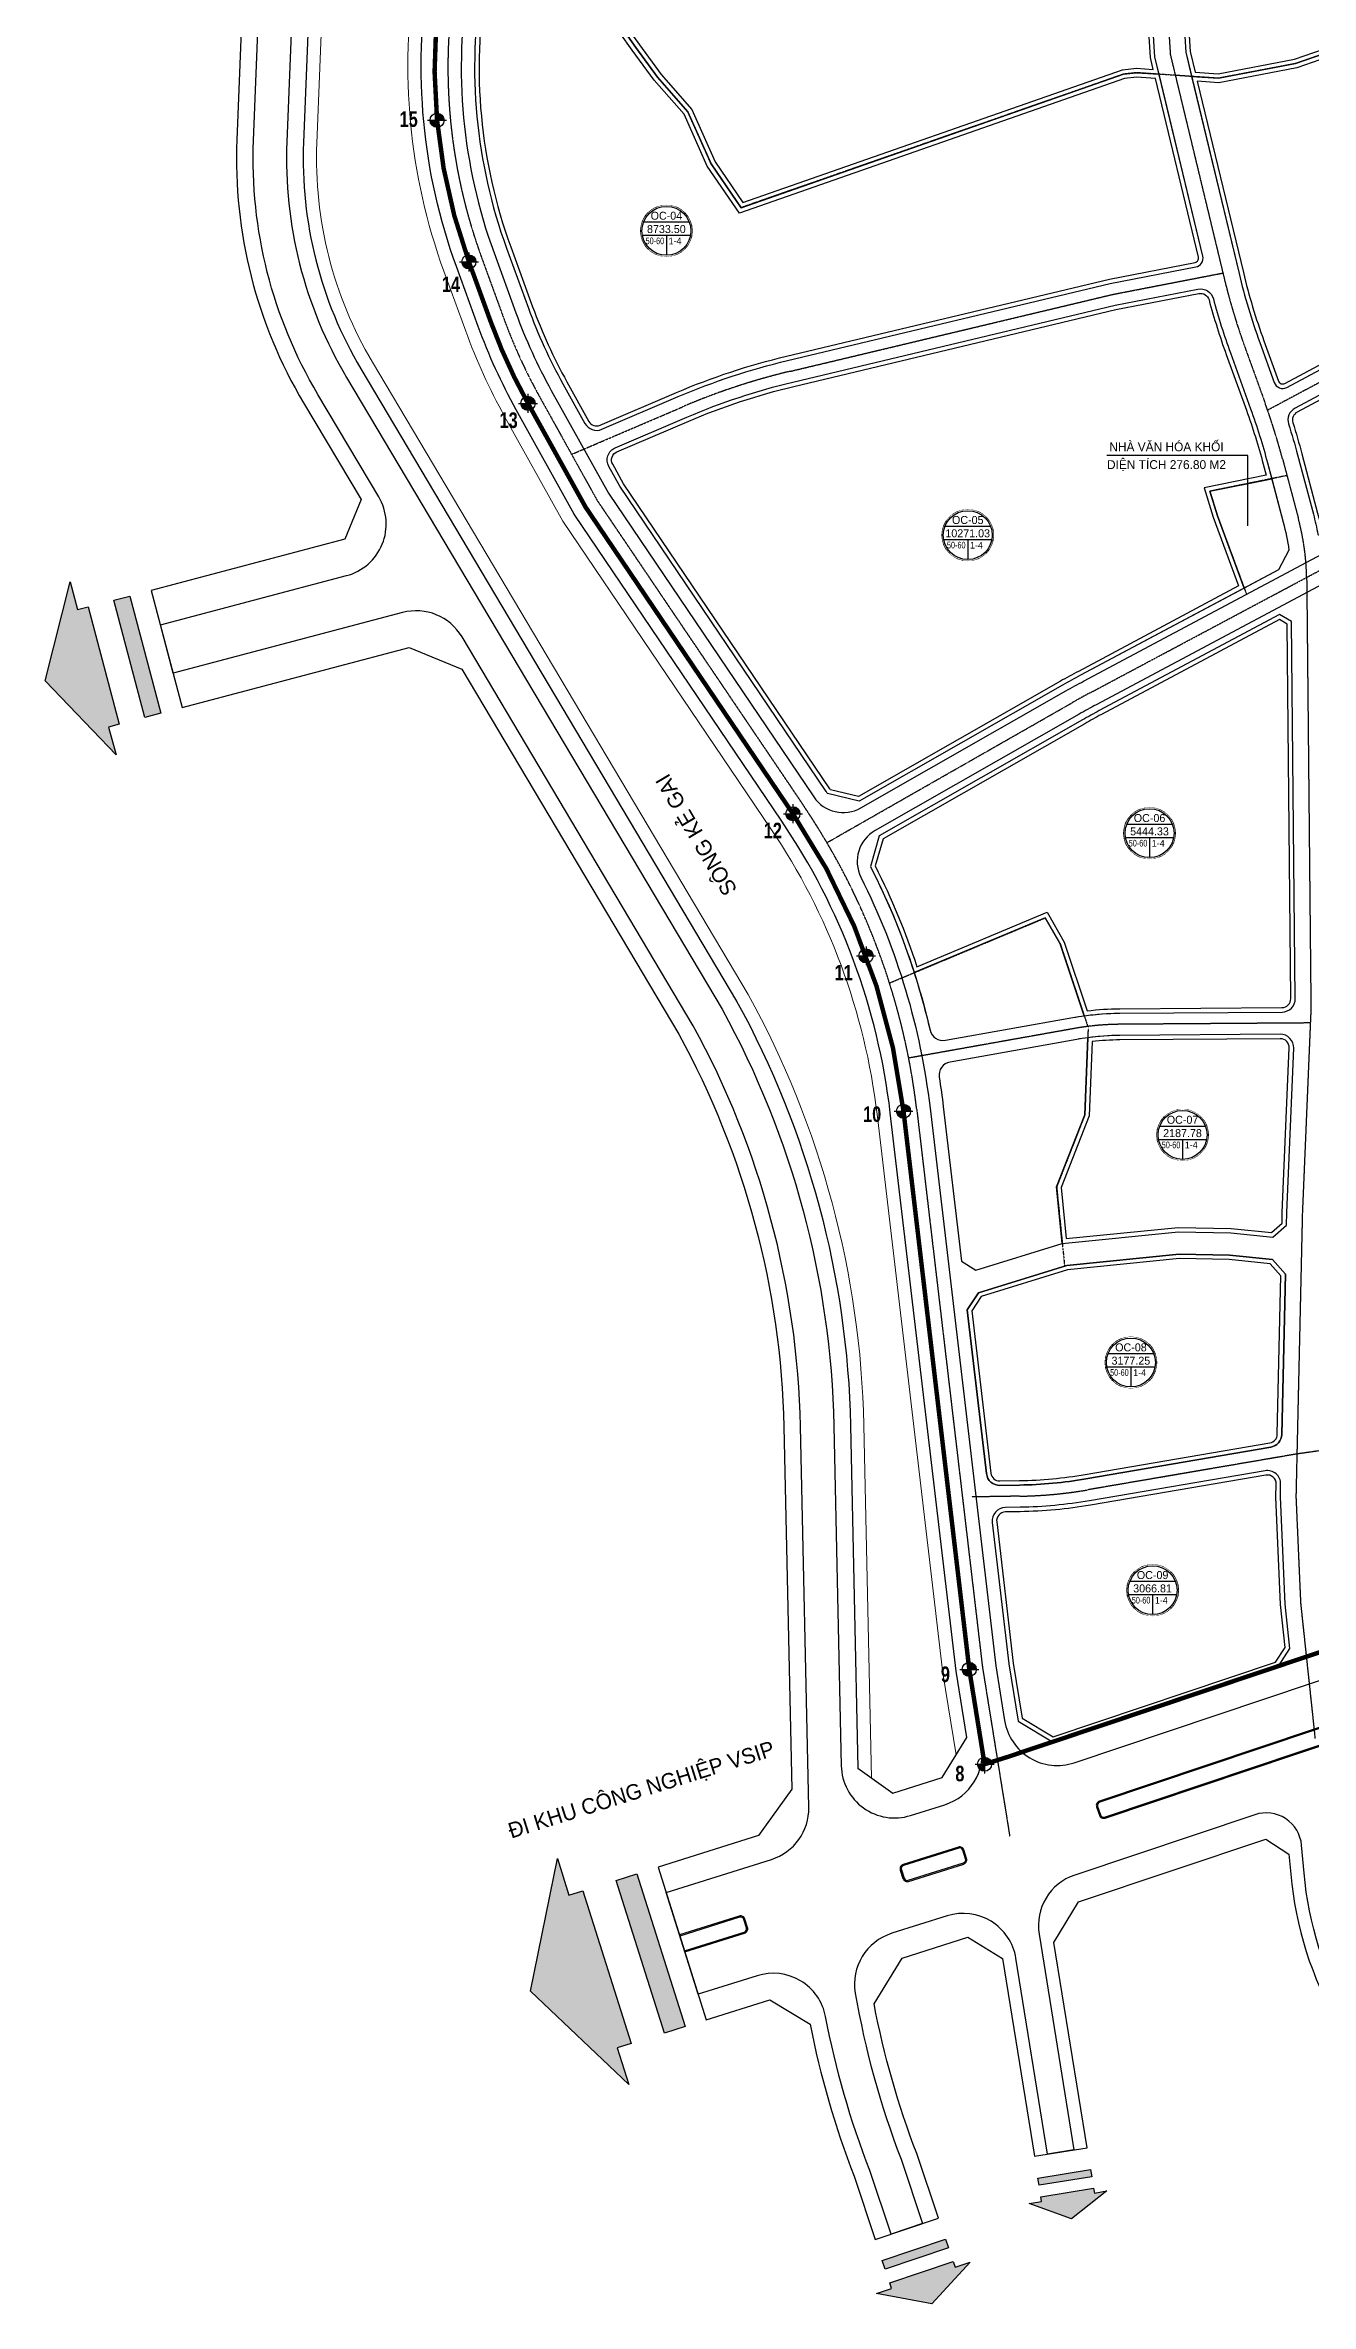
# Model space of a CAD drawing. Header units: millimetres. Extents: x 403824132 to 733479728, y 1974822364 to 2151530530.
# Drawn here: x 567810261 to 568095797, y 2062583647 to 2063093394 of the extents above; entities that cross this region are included whole.
import ezdxf
from ezdxf.enums import TextEntityAlignment as Align

# ---------------------------------------------------------------- set-up
doc = ezdxf.new("R2010")
doc.units = ezdxf.units.MM
for name, pattern in [('ACAD_ISO10W100', [18.5, 12, -3, 0.5, -3]), ('CENTER', [3, 1.5, -0.5, 0.5, -0.5]), ('DOT', [0.25, 0, -0.25]), ('HIDDEN', [0.75, 0.5, -0.25])]:
    doc.linetypes.add(name, pattern=pattern)
for name, color, linetype, lineweight in [('boDnv', 54, 'Continuous', 25), ('datKeSog', 251, 'Continuous', 13), ('datMatNc', 150, 'Continuous', 13)]:
    doc.layers.add(name, color=color, linetype=linetype, lineweight=lineweight)
for name, color, linetype in [('BoThamCo', 94, 'Continuous'), ('ChiaLo', 128, 'CENTER'), ('dat cong cong', 240, 'Continuous'), ('datOXh', 42, 'Continuous'), ('ddc', 32, 'Continuous'), ('ghi_chu', 7, 'Continuous'), ('hatchViaHe+LogDg', 129, 'Continuous'), ('LogDg', 7, 'Continuous'), ('QH', 7, 'Continuous'), ('RANHGIOI', 2, 'HIDDEN'), ('TimDg', 222, 'Continuous'), ('tk mẫu', 2, 'Continuous'), ('ViaHeS', 32, 'Continuous')]:
    doc.layers.add(name, color=color, linetype=linetype)
doc.styles.add('ARIALB', font='', dxfattribs={"width": 0.75})
doc.styles.add('avantH', font='', dxfattribs={"height": 10})
doc.styles.add('avh', font='')
doc.styles.add('KTHUOC', font='', dxfattribs={"width": 0.8})
doc.styles.add('rms', font='romans.shx', dxfattribs={"width": 0.7, "bigfont": 'vns.shx'})
doc.styles.get('ARIALB').set_extended_font_data('.VnArialH', bold=True)
doc.styles.get('avantH').set_extended_font_data('.VnAvantH')
doc.styles.get('avh').set_extended_font_data('.VnAvantH')
doc.styles.get('KTHUOC').set_extended_font_data('.VnArial NarrowH')
doc.linetypes.add('ADL', pattern='A,0.125,-0.15,["++",rms,S=0.5,R=0,X=0,Y=-0.2245],-1.35,1.125', length=2.75)
doc.dimstyles.new('tien', dxfattribs={"dimscale": 0, "dimtxt": 2.5, "dimasz": 0.75, "dimexe": 0.45, "dimexo": 0, "dimgap": 0.5, "dimtad": 1, "dimzin": 1, "dimtxsty": 'KTHUOC', "dimblk1": 'ARCHTICK', "dimblk2": 'ARCHTICK', "dimsah": 1, "dimcen": 1, "dimdle": 0.45, "dimclrd": 37, "dimclre": 37, "dimclrt": 7, "dimaunit": 1, "dimadec": 0, "dimazin": 0, "dimtfac": 1, "dimtix": 1, "dimtofl": 0, "dimtmove": 2, "dimatfit": 3, "dimldrblk": 'ARCHTICK', "dimfxl": 1, "dimtfill": 1, "dimtolj": 1, "dimtzin": 1, "dimarcsym": 0})

# ---------------------------------------------------------------- blocks, each defined once
blk = doc.blocks.new('moc')
at = {"layer": 'QH', "linetype": 'Continuous'}
h = blk.add_hatch(color=7, dxfattribs=at)
h.paths.add_polyline_path([(0, 0), (0.53, 0, 0.414214), (0, 0.53)])
h.paths.add_polyline_path([(-0.53, 0, 0.414214), (0, -0.53), (0, 0)])
for p, q in [((0, 0.71), (0, -0.71)), ((-0.71, 0), (0.71, 0))]:
    blk.add_line(p, q, dxfattribs=at)
blk.add_circle((0, 0), 0.529, dxfattribs=at)
blk = doc.blocks.new('sl')
at = {"layer": 'ghi_chu', "color": 158}
blk.add_circle((0, 0), 5.75, dxfattribs=at)
at = {"color": 158, "linetype": 'DOT'}
blk.add_wipeout([(0, 5.75), (0.97, 5.67), (1.86, 5.44), (2.47, 5.19), (3.13, 4.82), (3.79, 4.32), (4.43, 3.67), (4.91, 2.99), (5.2, 2.45), (5.53, 1.57), (5.7, 0.77), (5.75, 0), (5.69, -0.85), (5.5, -1.69), (5.23, -2.38), (4.83, -3.13), (4.38, -3.72), (3.93, -4.2), (2.99, -4.91), (2.42, -5.22), (1.54, -5.54), (0.63, -5.72), (0, -5.75), (-0.86, -5.69), (-1.59, -5.52), (-2.41, -5.22), (-3.14, -4.82), (-3.72, -4.39), (-4.31, -3.8), (-4.85, -3.09), (-5.21, -2.43), (-5.52, -1.6), (-5.69, -0.85), (-5.75, 0), (-5.66, 1.01), (-5.49, 1.72), (-5.12, 2.62), (-4.44, 3.66), (-3.55, 4.52), (-2.72, 5.07), (-1.72, 5.49), (-0.8, 5.69)], dxfattribs=at).dxf.layer = 'ghi_chu'
at = {"layer": 'ghi_chu', "color": 32}
for points in [[(-5.12, 2), (5.12, 2)], [(-5.41, -1), (5.41, -1)], [(0, -1), (0, -5.5)]]:
    blk.add_lwpolyline(points, dxfattribs=at)
at = {"layer": 'ghi_chu'}
blk.add_circle((0, 0), 5.5, dxfattribs=at)
at = {"layer": 'ghi_chu', "style": 'avh'}
for tag, height, p in [('SOLO', 1.25, (0, 2.51)), ('DT', 1.5, (-0.01, -0.49))]:
    blk.add_attdef(tag, text='', height=height, dxfattribs=at).set_placement(p, align=Align.CENTER)
blk.add_attdef('MD', text='', height=1.25, dxfattribs=at).set_placement((-0.5, -3), align=Align.RIGHT)
blk.add_attdef('TC', (0.5, -3.02), '', height=1.25, dxfattribs=at)
blk = doc.blocks.new('_ArchTick')
at = {"color": 0, "linetype": 'ByBlock', "const_width": 0.15}
blk.add_lwpolyline([(-0.5, -0.5), (0.5, 0.5)], dxfattribs=at)

msp = doc.modelspace()

# ---------------------------------------------------------------- hatches: boundary and pattern name
at = {"layer": 'hatchViaHe+LogDg'}
for points in [[(567824582, 2062939508), (567826247, 2062933200), (567810261, 2062949928), (567815920, 2062972306), (567817586, 2062965998), (567819989, 2062966632), (567826985, 2062940143)], [(567829348, 2062969074), (567836327, 2062942638), (567832739, 2062941633), (567825743, 2062968122)], [(567939326, 2062641384), (567941919, 2062633163), (567919776, 2062654237), (567925843, 2062684122), (567928436, 2062675902), (567931568, 2062676889), (567942458, 2062642371)], [(567943765, 2062680697), (567954629, 2062646249), (567949958, 2062644698), (567939067, 2062679216)], [(568034221, 2062612018), (568046108, 2062613935), (568046394, 2062612320), (568034483, 2062610397)], [(568046973, 2062608653), (568049809, 2062609111), (568041789, 2062602827), (568032225, 2062606272), (568035062, 2062606730), (568034887, 2062607811), (568046798, 2062609734)], [(567999112, 2062593445), (568013383, 2062598226), (568014064, 2062596291), (567999764, 2062591499)], [(568015523, 2062591886), (568018928, 2062593027), (568010313, 2062583647), (567997818, 2062585953), (568001223, 2062587094), (568000789, 2062588391), (568015088, 2062593184)]]:
    msp.add_hatch(color=158, dxfattribs=at).paths.add_polyline_path(points)

# ---------------------------------------------------------------- linework, layer by layer
at = {"layer": 'boDnv', "color": 10, "linetype": 'ADL', "ltscale": 0.25, "elevation": 0}
for points in [[(568205085, 2063130565), (568217126, 2063133605), (568226140, 2063106463), (568239344, 2063111396), (568241618, 2063106448), (568259053, 2063064695), (568267355, 2063066482, 0.4332579), (568268863, 2063068992), (568236915, 2063181537), (568231431, 2063184620), (568150149, 2063162141, -0.0205674), (568108923, 2063152546), (568067757, 2063144733), (568065453, 2063141767), (568068580, 2063091933), (568069700, 2063087283), (568074907, 2063086928), (568092090, 2063090203), (568100851, 2063093240), (568111954, 2063094505), (568138543, 2063102377), (568188025, 2063127694), (568198304, 2063128984)], [(568178069, 2063007281, 0.4852014), (568179791, 2063009921), (568171379, 2063034830, 0.1166768), (568170768, 2063035810), (568164401, 2063042115, 0.3131001), (568162710, 2063042412), (568147504, 2063038255, 0.056028), (568135737, 2063033572), (568092708, 2063010581, 0.3612887), (568091740, 2063008205, -0.011809), (568093785, 2063001175), (568097342, 2062987774, -0.0172923), (568098286, 2062983649), (568100504, 2062982545), (568115621, 2062990606), (568139462, 2062998937, -0.0617448)], [(568090455, 2062962747), (568088741, 2062963764), (568048543, 2062942330, 0.0071825), (568044782, 2062940255), (567999297, 2062914296), (567997513, 2062908149, -0.0381264), (568006936, 2062885425), (568036291, 2062897704), (568040182, 2062890972), (568045366, 2062875455, -0.0287685), (568052676, 2062875928), (568089291, 2062876188, 0.4149995), (568091283, 2062878215)], [(568090930, 2062867071, 0.4286712), (568088911, 2062869162), (568052726, 2062868904, 0.0277623), (568046448, 2062868511), (568045818, 2062851791), (568039479, 2062835592), (568040634, 2062824053), (568065891, 2062826582), (568077826, 2062826332), (568086910, 2062825427), (568089317, 2062827558), (568089371, 2062829955)], [(568089049, 2062815677), (568086642, 2062818396), (568077404, 2062819316), (568066168, 2062819551), (568040936, 2062817025), (568021447, 2062810999), (568019319, 2062807728), (568023629, 2062771133, 0.3849443), (568025655, 2062769361), (568030094, 2062769433, 0.0383809), (568044873, 2062770812), (568086574, 2062777959, 0.3589495), (568088241, 2062779891)], [(568087922, 2062765736), (568087987, 2062768650, 0.471725), (568085642, 2062770673), (568046059, 2062763889, -0.0383809), (568030208, 2062762411), (568026887, 2062762357, 0.4441014), (568024927, 2062760115), (568028683, 2062728222), (568030688, 2062715798), (568037670, 2062711580), (568087864, 2062728424), (568090017, 2062731781), (568088984, 2062741451)]]:
    msp.add_lwpolyline(points, format="xyb", close=True, dxfattribs=at)
msp.add_lwpolyline([(568139291, 2063100505), (568112355, 2063092531), (568101298, 2063091272), (568092610, 2063088259), (568075028, 2063084908), (568070192, 2063085238), (568080575, 2063042096, 0.0276131), (568085205, 2063026663), (568088482, 2063017588, 0.4570762), (568089899, 2063017044), (568132427, 2063039766, -0.056028), (568145652, 2063045030), (568161110, 2063049256, -0.2679898), (568169360, 2063047089), (568172217, 2063044260, 0.2727646), (568174192, 2063043760), (568206493, 2063053210, -0.0181571), (568210977, 2063054347), (568257057, 2063064266), (568239780, 2063105642)], format="xyb", dxfattribs=at)
at = {"layer": 'BoThamCo', "elevation": 0}
for points in [[(568039263, 2062890558), (568035864, 2062896437), (568006318, 2062884079, -0.0209624), (568009884, 2062871105, -0.0000108), (568009884, 2062871105, 0.399729), (568013346, 2062868817), (568042113, 2062873951, -0.0103434), (568044676, 2062874354)], [(568337647, 2062793994), (568048168, 2062696846, 0.4142136), (568047694, 2062695893), (568048333, 2062693991, 0.4142136), (568049285, 2062693517), (568338765, 2062790665, 1)], [(568003427, 2062681629), (568004030, 2062679715, 0.4142136), (568004974, 2062679224), (568017414, 2062683147, 0.4142136), (568017905, 2062684091), (568017302, 2062686005, 0.4142136), (568016358, 2062686496), (568003918, 2062682573, 0.4142136)], [(567967986, 2062667558, 0.4142136), (567968477, 2062668502), (567967873, 2062670416, 0.4142136), (567966929, 2062670907), (567953453, 2062666657), (567954510, 2062663308)]]:
    msp.add_lwpolyline(points, format="xyb", close=True, dxfattribs=at)
msp.add_lwpolyline([(568039735, 2062822955), (568038456, 2062835733), (568044821, 2062851999), (568045477, 2062869400, 0.0108917), (568042994, 2062869012), (568014401, 2062863909, 0.4090095), (568011957, 2062860470, -0.0103895), (568012875, 2062853863), (568016984, 2062818978), (568020200, 2062816915), (568039735, 2062822955)], format="xyb", dxfattribs=at)
at = {"layer": 'ChiaLo', "ltscale": 5, "elevation": 0}
for points in [[(568090419, 2062996257), (568073037, 2062992710), (568074721, 2062987182), (568081344, 2062969318)], [(568000743, 2062881747), (568035864, 2062896437), (568039263, 2062890558), (568045485, 2062871930)], [(568045573, 2062871942), (568044821, 2062851999), (568038456, 2062835733), (568040245, 2062817861)]]:
    msp.add_lwpolyline(points, dxfattribs=at)
at = {"layer": 'dat cong cong', "elevation": 0}
msp.add_lwpolyline([(568089584, 2062985715, -0.0301687), (568090853, 2062979430), (568088529, 2062975022), (568080764, 2062970882), (568074721, 2062987182), (568073037, 2062992710), (568086973, 2062995554)], format="xyb", close=True, dxfattribs=at)
at = {"layer": 'datKeSog', "elevation": 0}
msp.add_lwpolyline([(567880602, 2063298603), (567877468, 2063295570), (567868547, 2063071426, 0.1449785), (567881495, 2063020327), (567966256, 2062877671, -0.1207993), (567991953, 2062781906), (567993635, 2062704506), (567996694, 2062702314), (567994963, 2062781972, 0.1208601), (567968869, 2062879166), (567884082, 2063021865, -0.1449785), (567871554, 2063071306)], format="xyb", close=True, dxfattribs=at)
msp.add_lwpolyline([(567893857, 2063110150, 0.128574), (567900206, 2063042424), (567905138, 2063028880, 0.0394083), (567913920, 2063009628), (567927063, 2062985952), (567973970, 2062916564, -0.11987), (567997928, 2062852102), (568012780, 2062726004), (568015760, 2062707534), (568018177, 2062711453), (568015762, 2062726420), (568000917, 2062852454, 0.11987), (567976464, 2062918250), (567929631, 2062987529), (567916552, 2063011089, -0.0394083), (567907966, 2063029910), (567903034, 2063043454, -0.128574), (567896828, 2063109663)], format="xyb", dxfattribs=at)
at = {"layer": 'datMatNc', "elevation": 0}
msp.add_lwpolyline([(568012780, 2062726004), (567997928, 2062852102, 0.11987), (567973970, 2062916564), (567927063, 2062985952), (567913920, 2063009628, -0.0394083), (567905138, 2063028880), (567900206, 2063042424, -0.128574), (567893857, 2063110150), (567899008, 2063141610), (567904187, 2063192496, 0.0313826), (567906539, 2063216414), (567909239, 2063292977), (567909460, 2063299815), (567905578, 2063303795), (567885814, 2063303650), (567880602, 2063298603), (567871554, 2063071306, 0.1449785), (567884082, 2063021865), (567968869, 2062879166, -0.1208601), (567994963, 2062781972), (567996694, 2062702314), (568001465, 2062698895), (568012597, 2062702406), (568015760, 2062707534)], format="xyb", close=True, dxfattribs=at)
at = {"layer": 'datOXh', "linetype": 'ByBlock', "elevation": 0}
msp.add_lwpolyline([(568205321, 2063129590), (568216467, 2063132404), (568225516, 2063105159), (568238822, 2063110130), (568240699, 2063106045), (568258448, 2063063539), (568267566, 2063065501, 0.4332579), (568269828, 2063069266), (568237767, 2063182209), (568231562, 2063185697), (568149882, 2063163108, -0.0205674), (568108736, 2063153532), (568067197, 2063145648), (568064428, 2063142083), (568067585, 2063091783), (568068897, 2063086332), (568074968, 2063085918), (568092350, 2063089231), (568101074, 2063092256), (568112154, 2063093518), (568138917, 2063101441), (568188325, 2063126720), (568198481, 2063127995)], format="xyb", close=True, dxfattribs=at)
at = {"layer": 'ddc', "elevation": 0}
for points in [[(568112154, 2063093518), (568101074, 2063092256), (568092350, 2063089231), (568074968, 2063085918), (568068897, 2063086332), (568079600, 2063041861, 0.0276131), (568084261, 2063026322), (568087539, 2063017247, 0.4570762), (568090372, 2063016159), (568132900, 2063038882, -0.056028), (568145917, 2063044062), (568161375, 2063048288, -0.2679898), (568168654, 2063046376), (568171511, 2063043547, 0.2727646), (568174474, 2063042797), (568206774, 2063052247, -0.0181571), (568211188, 2063053366), (568258448, 2063063539), (568240699, 2063106045)], [(568178159, 2063006281, 0.4852014), (568180742, 2063010242), (568172330, 2063035151, 0.1166768), (568171474, 2063036523), (568165107, 2063042828, 0.3028191), (568162375, 2063043360), (568147239, 2063039223, 0.056028), (568135264, 2063034457), (568092235, 2063011466, 0.3612887), (568090784, 2063007902, -0.011809), (568092815, 2063000918), (568096373, 2062987517, -0.0193472), (568097393, 2062982973), (568100520, 2062981416), (568116025, 2062989684), (568139793, 2062997989, -0.0617448), (568178159, 2063006281)]]:
    msp.add_lwpolyline(points, format="xyb", dxfattribs=at)
for points in [[(568091453, 2062963322), (568088767, 2062964916), (568048070, 2062943215, 0.0071825), (568044285, 2062941126), (567998446, 2062914966), (567996439, 2062908047, -0.0404378), (568006318, 2062884079), (568035864, 2062896437), (568039263, 2062890558), (568044676, 2062874354, -0.032037), (568052683, 2062874924), (568089298, 2062875185, 0.4149995), (568092287, 2062878225)], [(568091933, 2062867029, 0.4286712), (568088904, 2062870165), (568052719, 2062869908, 0.0314882), (568045477, 2062869400), (568044821, 2062851999), (568038456, 2062835733), (568039735, 2062822955), (568065931, 2062825577), (568077766, 2062825329), (568087247, 2062824386), (568090310, 2062827097), (568090374, 2062829923)], [(568090061, 2062816048), (568087133, 2062819355), (568077465, 2062820318), (568066129, 2062820555), (568040736, 2062818013), (568020804, 2062811850), (568018280, 2062807972), (568022633, 2062771015, 0.3849443), (568025671, 2062768358), (568030110, 2062768430, 0.0383809), (568045042, 2062769823), (568086743, 2062776970, 0.3589495), (568089244, 2062779869)], [(568088925, 2062765746), (568088990, 2062768627, 0.471725), (568085473, 2062771662), (568045890, 2062764878, -0.0383809), (568030192, 2062763414), (568026871, 2062763360, 0.4441014), (568023930, 2062759998), (568027689, 2062728084), (568029771, 2062715180), (568037549, 2062710480), (568088518, 2062727586), (568091052, 2062731536), (568089985, 2062741526)]]:
    msp.add_lwpolyline(points, format="xyb", close=True, dxfattribs=at)
at = {"layer": 'LogDg', "elevation": 0}
for points in [[(567873884, 2063300116), (567864787, 2063071576, 0.1449785), (567878260, 2063018405), (567962989, 2062875804, -0.1207214), (567988192, 2062781825), (567989859, 2062705082, 0.4999972), (568005518, 2062693861), (568013244, 2062696298, 0.3722013), (568021509, 2062709699), (568018743, 2062726836), (568003907, 2062852806, 0.11987), (567978958, 2062919935), (567932198, 2062989105), (567919184, 2063012550, -0.0394083), (567910795, 2063030940), (567905863, 2063044484, -0.128574), (567899798, 2063109177)], [(568104549, 2062648463, -0.1098508), (568094274, 2062680850), (568093717, 2062687138, 0.4849671), (568083167, 2062694039), (568042540, 2062680405, 0.36701), (568034485, 2062667073), (568042337, 2062618409), (568036394, 2062617450), (568029263, 2062661644, 0.4575121), (568013755, 2062671209), (568001264, 2062667270, 0.375227), (567993020, 2062653743, 0.0494446), (568003361, 2062616295), (568008221, 2062601787), (568001086, 2062599397), (567996278, 2062613746, -0.0442762), (567986331, 2062648485, 0.4483491), (567970887, 2062657689), (567957603, 2062653500), (567950360, 2062676465), (567974120, 2062683959, 0.3333358), (567982536, 2062695703), (567980668, 2062781661, 0.120559), (567956454, 2062872070), (567904298, 2062959850, 0.3349429), (567890874, 2062965341), (567839129, 2062951680), (567836248, 2062962594), (567878233, 2062973678, 0.4981915), (567885511, 2062991470), (567871791, 2063014561, -0.1449785), (567857268, 2063071875), (567866305, 2063298926, 0.4280878)], [(568019626, 2063144607), (567915953, 2063133923, 0.3385707), (567908855, 2063127235), (567905739, 2063108204, 0.128574), (567911519, 2063046544), (567916451, 2063033000, 0.0394083), (567924448, 2063015471), (567937334, 2062992258), (567983657, 2062923732, 0.3921699), (567994286, 2062921256), (568040555, 2062947662, -0.0071825), (568044530, 2062949856), (568116631, 2062988301), (568140290, 2062996569, -0.1818206), (568251512, 2062993951), (568268703, 2062987020, 0.0837549), (568292667, 2062981759, 0.5131316), (568298753, 2062989416), (568243277, 2063184844, 0.4122284), (568230950, 2063191774), (568148277, 2063168911, -0.0205674), (568107614, 2063159446), (568062244, 2063150836, -0.0212183), (568019626, 2063144607, 0.0212183)], [(568137087, 2062981540, 0.4178496), (568128111, 2062985936), (568119055, 2062982771), (568047362, 2062944543, 0.0071825), (568043539, 2062942434), (567997504, 2062916161, 0.398341), (567994304, 2062905597, -0.0869341), (568009886, 2062853511), (568024707, 2062727668), (568026709, 2062715264, 0.4630471), (568042426, 2062705767), (568203075, 2062759680, 0.4142136), (568208131, 2062769844), (568137087, 2062981540)], [(568337567, 2062794232), (568048088, 2062697084, 0.4142136), (568047456, 2062695814), (568048095, 2062693911, 0.4142136), (568049365, 2062693279), (568338844, 2062790427, 1), (568337567, 2062794232)], [(568003188, 2062681553), (568003791, 2062679640, 0.4142136), (568005050, 2062678985), (568017489, 2062682908, 0.4142136), (568018145, 2062684167), (568017541, 2062686080, 0.4142136), (568016282, 2062686735), (568003843, 2062682812, 0.4142136), (568003188, 2062681553)]]:
    msp.add_lwpolyline(points, format="xyb", dxfattribs=at)
msp.add_lwpolyline([(567917188, 2063030977), (567917188, 2063030977)], dxfattribs=at)
at = {"layer": 'LogDg', "ltscale": 0.75, "elevation": 0}
for points in [[(567824582, 2062939508), (567826247, 2062933200), (567810261, 2062949928), (567815920, 2062972306), (567817586, 2062965998), (567819989, 2062966632), (567826985, 2062940143)], [(567829348, 2062969074), (567836327, 2062942638), (567832739, 2062941633), (567825743, 2062968122)], [(567939326, 2062641384), (567941919, 2062633163), (567919776, 2062654237), (567925843, 2062684122), (567928436, 2062675902), (567931568, 2062676889), (567942458, 2062642371)], [(567943765, 2062680697), (567954629, 2062646249), (567949958, 2062644698), (567939067, 2062679216)], [(568034221, 2062612018), (568046108, 2062613935), (568046394, 2062612320), (568034483, 2062610397)], [(568046973, 2062608653), (568049809, 2062609111), (568041789, 2062602827), (568032225, 2062606272), (568035062, 2062606730), (568034887, 2062607811), (568046798, 2062609734)], [(567999112, 2062593445), (568013383, 2062598226), (568014064, 2062596291), (567999764, 2062591499)], [(568015523, 2062591886), (568018928, 2062593027), (568010313, 2062583647), (567997818, 2062585953), (568001223, 2062587094), (568000789, 2062588391), (568015088, 2062593184)]]:
    msp.add_lwpolyline(points, close=True, dxfattribs=at)
at = {"layer": 'LogDg', "elevation": 0}
msp.add_lwpolyline([(567968061, 2062667319, 0.4142136), (567968716, 2062668577), (567968113, 2062670491, 0.4142136), (567966854, 2062671146), (567953378, 2062666896), (567954585, 2062663069)], format="xyb", close=True, dxfattribs=at)
at = {"layer": 'RANHGIOI', "color": 1, "ltscale": 9, "const_width": 1003, "elevation": 0}
msp.add_lwpolyline([(568471335, 2063256778, -0.0051374), (568437317, 2063242600), (568149882, 2063163108, -0.0205674), (568108736, 2063153532), (568063366, 2063144921, -0.0212183), (568020243, 2063138619), (567902634, 2063126499), (567899798, 2063109177, 0.128574), (567905863, 2063044484), (567910795, 2063030940, 0.0394083), (567919184, 2063012550), (567932198, 2062989105), (567978958, 2062919935, -0.11987), (568003907, 2062852806), (568018743, 2062726836), (568022197, 2062705434), (568027418, 2062707081), (568477715, 2062858198, 0.0506838)], format="xyb", dxfattribs=at)
at = {"layer": 'TimDg', "linetype": 'ACAD_ISO10W100', "ltscale": 0.75, "elevation": 0}
for points in [[(567924226, 2063388469), (567921088, 2063360509, 0.0198666), (567919942, 2063344610), (567918264, 2063292672), (567915563, 2063216095, -0.0310447), (567913144, 2063191318), (567907964, 2063140422), (567902769, 2063108691, 0.128574), (567908691, 2063045514), (567913623, 2063031970, 0.0394083), (567921816, 2063014010), (567934766, 2062990681), (567981451, 2062921621, -0.11987), (568006896, 2062853159), (568021725, 2062727252), (568027863, 2062689215)], [(568060002, 2063156539), (568064099, 2063091258), (568076186, 2063041039, 0.0276131), (568080958, 2063025129), (568085508, 2063012532, -0.0217912), (568089421, 2063000017), (568092979, 2062986616, -0.0624974), (568094873, 2062972627), (568095821, 2062875925), (568093884, 2062829810), (568092439, 2062765783), (568093489, 2062741790), (568096745, 2062711296)], [(568186080, 2063002275), (568174707, 2063035954, 0.1166768), (568173239, 2063038305), (568166872, 2063044610, 0.2925424), (568161585, 2063045745), (568146578, 2063041643, 0.056028), (568134082, 2063036669), (568086050, 2063011006)], [(567929009, 2063001053), (567954072, 2063011772, -0.0425116), (567978328, 2063019787), (568051097, 2063037147), (568075960, 2063041978)], [(567986628, 2062913420), (568042047, 2062945048, -0.0071825), (568045946, 2062947199), (568117843, 2062985536), (568141283, 2062993727, -0.1818206), (568250387, 2062991160), (568267578, 2062984229, 0.1343308), (568307817, 2062979533)], [(568095642, 2062872722), (568052701, 2062872416, 0.0423945), (568042554, 2062871481), (568005074, 2062864793)], [(568157125, 2062750394), (568153014, 2062760638, 0.1272417), (568144075, 2062772778), (568136665, 2062778807, 0.2092947), (568129685, 2062780741), (568092584, 2062775426), (568045466, 2062767351, -0.0383809), (568030151, 2062765922), (568019287, 2062765745)]]:
    msp.add_lwpolyline(points, format="xyb", dxfattribs=at)
at = {"layer": 'ViaHeS', "elevation": 0}
msp.add_lwpolyline([(567885814, 2063303650), (567877468, 2063295570), (567868547, 2063071426, 0.1449785), (567881495, 2063020327), (567966256, 2062877671, -0.1207993), (567991953, 2062781906), (567993635, 2062704506), (568001465, 2062698895), (568012597, 2062702406), (568018177, 2062711453), (568015762, 2062726420), (568000917, 2062852454, 0.11987), (567976464, 2062918250), (567929631, 2062987529), (567916552, 2063011089, -0.0394083), (567907966, 2063029910), (567903034, 2063043454, -0.128574), (567896828, 2063109663), (567901993, 2063141214), (567907173, 2063192103, 0.0312673), (567909547, 2063216308), (567912247, 2063292875), (567912375, 2063296827), (567905578, 2063303795)], format="xyb", close=True, dxfattribs=at)
for points in [[(567862402, 2063295459), (567853508, 2063072025, 0.1449785), (567868556, 2063012639), (567881515, 2062990829), (567877854, 2062981880), (567834199, 2062970355), (567841178, 2062943919), (567892378, 2062957436), (567904239, 2062952584), (567953186, 2062870204, -0.1204742), (567976906, 2062781579), (567978684, 2062699790), (567971203, 2062689351), (567948549, 2062682206), (567959414, 2062647758), (567973767, 2062652285), (567982827, 2062646797, 0.0429791), (567992737, 2062612472), (567997518, 2062598202), (568011789, 2062602983), (568006901, 2062617571, -0.0455756), (567997273, 2062651364), (568003604, 2062661695), (568018413, 2062666366), (568026230, 2062661545), (568033422, 2062616970), (568045309, 2062618888), (568037841, 2062665169), (568043381, 2062674337)], [(568161375, 2063048288, -0.2679898), (568168654, 2063046376), (568171511, 2063043547, 0.2727646), (568174474, 2063042797), (568206774, 2063052247, -0.0181571), (568211188, 2063053366), (568267566, 2063065501, 0.4332579), (568269828, 2063069266), (568237767, 2063182209), (568231562, 2063185697), (568149882, 2063163108, -0.0205674), (568108736, 2063153532), (568067197, 2063145648), (568064428, 2063142083), (568067585, 2063091783), (568079600, 2063041861, 0.0276131), (568084261, 2063026322), (568087539, 2063017247, 0.4570762), (568090372, 2063016159), (568132900, 2063038882, -0.056028), (568145917, 2063044062), (568161375, 2063048288)], [(568054317, 2063143288, -0.016742), (568020243, 2063138619), (567916932, 2063127972), (567911131, 2063122507), (567908710, 2063107718, 0.128574), (567914348, 2063047574), (567919280, 2063034029, 0.0394083), (567927079, 2063016932), (567932031, 2063008012, 0.3844618), (567935846, 2063006705), (567953085, 2063014078, -0.0425116), (567977746, 2063022227), (568050567, 2063039599), (568069863, 2063043348, 0.42725), (568071431, 2063045788), (568060613, 2063090733), (568057471, 2063140800), (568054317, 2063143288)], [(568178159, 2063006281, 0.4852014), (568180742, 2063010242), (568172330, 2063035151, 0.1166768), (568171474, 2063036523), (568165107, 2063042828, 0.3028191), (568162375, 2063043360), (568147239, 2063039223, 0.056028), (568135264, 2063034457), (568092235, 2063011466, 0.3612887), (568090784, 2063007902, -0.011809), (568092815, 2063000918), (568096373, 2062987517, -0.0193472), (568097393, 2062982973), (568100520, 2062981416), (568116025, 2062989684), (568139793, 2062997989, -0.0617448), (568178159, 2063006281)], [(567937416, 2062998311, -0.4446047), (567938864, 2063002540), (567955058, 2063009465, -0.0425116), (567978910, 2063017347), (568051628, 2063034695), (568070327, 2063038328, -0.3934189), (568073808, 2063036157, 0.020806), (568077655, 2063023936), (568082205, 2063011339, -0.0217912), (568086027, 2062999116), (568089584, 2062985715, -0.0301687), (568090853, 2062979430), (568088529, 2062975022), (568043822, 2062951184, 0.0071825), (568039809, 2062948969), (567993872, 2062922753), (567986786, 2062924476, 0.0009691), (567986439, 2062924993), (567939901, 2062993834), (567937416, 2062998311)], [(568009884, 2062871105, 0.399729), (568013346, 2062868817), (568042113, 2062873951, -0.0423945), (568052683, 2062874924), (568089298, 2062875185, 0.4149995), (568092287, 2062878225), (568091453, 2062963322), (568088767, 2062964916), (568048070, 2062943215, 0.0071825), (568044285, 2062941126), (567998446, 2062914966), (567996439, 2062908047, -0.061452), (568009884, 2062871105)], [(568011957, 2062860470, -0.0103895), (568012875, 2062853863), (568016984, 2062818978), (568020200, 2062816915), (568039735, 2062822955), (568065931, 2062825577), (568077766, 2062825329), (568087247, 2062824386), (568090310, 2062827097), (568090374, 2062829923), (568091933, 2062867029, 0.4286712), (568088904, 2062870165), (568052719, 2062869908, 0.0423945), (568042994, 2062869012), (568014401, 2062863909, 0.4090095), (568011957, 2062860470)], [(568089244, 2062779869, -0.3589495), (568086743, 2062776970), (568045042, 2062769823, -0.0383809), (568030110, 2062768430), (568025671, 2062768358, -0.3849443), (568022633, 2062771015), (568018280, 2062807972), (568020804, 2062811850), (568040736, 2062818013), (568066129, 2062820555), (568077465, 2062820318), (568087133, 2062819355), (568090061, 2062816048), (568089244, 2062779869)], [(568043381, 2062674337), (568085674, 2062688531), (568090873, 2062685129), (568091275, 2062680585, 0.1098508), (568101946, 2062646951), (568112358, 2062652997, -0.1098508), (568103269, 2062681647), (568102598, 2062689212), (568106954, 2062695672), (568232125, 2062737679), (568238351, 2062734479), (568251584, 2062691310), (568268851, 2062696603), (568255479, 2062740227), (568258765, 2062746619), (568346121, 2062775935), (568354809, 2062771446), (568364025, 2062740909), (568387078, 2062747867), (568377649, 2062779111), (568382278, 2062788070), (568489207, 2062823954, 0.0085451)], [(568085473, 2062771662), (568045890, 2062764878, -0.0383809), (568030192, 2062763414), (568026871, 2062763360, 0.4441014), (568023930, 2062759998), (568027689, 2062728084), (568029771, 2062715180), (568037549, 2062710480), (568088518, 2062727586), (568091052, 2062731536), (568089985, 2062741526), (568088925, 2062765746), (568088990, 2062768627, 0.471725), (568085473, 2062771662)]]:
    msp.add_lwpolyline(points, format="xyb", dxfattribs=at)

# ---------------------------------------------------------------- block references
at = {"layer": 'QH', "xscale": 3010.062308606686, "yscale": 3010.062308606686, "zscale": 3010.062308606686}
for p in [(567898671, 2063076441, 0), (567905863, 2063044484, 0), (567919184, 2063012550, 0), (567978958, 2062919935, 0), (567995456, 2062887866, 0), (568003907, 2062852806, 0), (568018743, 2062726836, 0), (568022197, 2062705434, 0)]:
    msp.add_blockref('moc', p, dxfattribs=at)

# ---------------------------------------------------------------- texts
at = {"layer": 'ghi_chu', "style": 'avantH'}
for s, p in [('nhµ v¨n hãa khèi', (568063236, 2063001743, 0)), ('diÖn tÝch 276.80 m2', (568063236, 2062997729, 0))]:
    msp.add_text(s, height=2006.71, dxfattribs=at).set_placement(p, align=Align.CENTER)
for s, rotation, p in [('s«ng kÎ gai', 120.71731, (567966509, 2062902811, 0)), ('®i khu c«ng nghiÖp vsip', 17.50474, (567915412, 2062688627, 0))]:
    msp.add_text(s, height=3511.74, rotation=rotation, dxfattribs=at).set_placement(p)
at = {"layer": 'QH', "style": 'ARIALB', "width": 0.75}
for s, height, p in [('15', 3511.7, (567890226, 2063074951, -2259)), ('14', 3511.7, (567899755, 2063037663, -2259)), ('13', 3511.7, (567912771, 2063007008, -2259)), ('12', 3511.7, (567972371, 2062914394, -2259)), ('11', 3511.7, (567988362, 2062882324, -2259)), ('10', 3511.7, (567994785, 2062850382, -2259)), ('9', 3512, (568012341, 2062723970, -2259)), ('8', 3512, (568015595, 2062701575, -2259))]:
    msp.add_text(s, height=height, dxfattribs=at).set_placement(p)

# ---------------------------------------------------------------- leaders
at = {"layer": 'tk mẫu'}
msp.add_leader([(568081584, 2062984879, 0), (568081584, 2063000770, 0), (568049779, 2063000770, 0)], dimstyle='tien', override={"dimscale": 1, "dimasz": 1, "dimtad": 0, "dimldrblk": 'DotSmall'}, dxfattribs=at)

# ---------------------------------------------------------------- next in the draw order: block references
at = {"layer": 'ghi_chu'}
ref = msp.add_blockref('sl', (567950415, 2063051488, 0), dxfattribs=dict(at, xscale=1003.354102868895, yscale=1003.354102868895, zscale=1003.354102868895))
ref.add_attrib('DT', '8733.50', dxfattribs={"height": 1806, "style": 'avh'}).set_placement((567950401, 2063050992, 0), align=Align.CENTER)
ref.add_attrib('MD', '50-60', dxfattribs={"height": 1505, "style": 'avh', "width": 0.75}).set_placement((567949912, 2063048481, 0), align=Align.RIGHT)
ref.add_attrib('TC', '1-4', (567950917, 2063048457, 0), dxfattribs={"height": 1505, "style": 'avh'})
ref.add_attrib('SOLO', 'oc-04', dxfattribs={"height": 1806, "style": 'avh'}).set_placement((567950415, 2063054002, 0), align=Align.CENTER)
ref = msp.add_blockref('sl', (568059417, 2062915550, 0), dxfattribs=dict(at, xscale=1003.354102868895, yscale=1003.354102868895, zscale=1003.354102868895))
ref.add_attrib('DT', '5444.33', dxfattribs={"height": 1806, "style": 'avh'}).set_placement((568059402, 2062915054, 0), align=Align.CENTER)
ref.add_attrib('MD', '50-60', dxfattribs={"height": 1505, "style": 'avh', "width": 0.75}).set_placement((568058914, 2062912543, 0), align=Align.RIGHT)
ref.add_attrib('TC', '1-4', (568059919, 2062912520, 0), dxfattribs={"height": 1505, "style": 'avh'})
ref.add_attrib('SOLO', 'oc-06', dxfattribs={"height": 1806, "style": 'avh'}).set_placement((568059417, 2062918064, 0), align=Align.CENTER)
ref = msp.add_blockref('sl', (568066867, 2062847455, 0), dxfattribs=dict(at, xscale=1003.354102868895, yscale=1003.354102868895, zscale=1003.354102868895))
ref.add_attrib('DT', '2187.78', dxfattribs={"height": 1806, "style": 'avh'}).set_placement((568066852, 2062846960, 0), align=Align.CENTER)
ref.add_attrib('MD', '50-60', dxfattribs={"height": 1505, "style": 'avh', "width": 0.75}).set_placement((568066364, 2062844449, 0), align=Align.RIGHT)
ref.add_attrib('TC', '1-4', (568067369, 2062844425, 0), dxfattribs={"height": 1505, "style": 'avh'})
ref.add_attrib('SOLO', 'oc-07', dxfattribs={"height": 1806, "style": 'avh'}).set_placement((568066867, 2062849970, 0), align=Align.CENTER)
ref = msp.add_blockref('sl', (568055218, 2062796090, 0), dxfattribs=dict(at, xscale=1003.354102868895, yscale=1003.354102868895, zscale=1003.354102868895))
ref.add_attrib('DT', '3177.25', dxfattribs={"height": 1806, "style": 'avh'}).set_placement((568055203, 2062795595, 0), align=Align.CENTER)
ref.add_attrib('MD', '50-60', dxfattribs={"height": 1505, "style": 'avh', "width": 0.75}).set_placement((568054715, 2062793084, 0), align=Align.RIGHT)
ref.add_attrib('TC', '1-4', (568055720, 2062793060, 0), dxfattribs={"height": 1505, "style": 'avh'})
ref.add_attrib('SOLO', 'oc-08', dxfattribs={"height": 1806, "style": 'avh'}).set_placement((568055218, 2062798605, 0), align=Align.CENTER)
ref = msp.add_blockref('sl', (568060107, 2062744702, 0), dxfattribs=dict(at, xscale=1003.354102868895, yscale=1003.354102868895, zscale=1003.354102868895))
ref.add_attrib('DT', '3066.81', dxfattribs={"height": 1806, "style": 'avh'}).set_placement((568060092, 2062744207, 0), align=Align.CENTER)
ref.add_attrib('MD', '50-60', dxfattribs={"height": 1505, "style": 'avh', "width": 0.75}).set_placement((568059604, 2062741696, 0), align=Align.RIGHT)
ref.add_attrib('TC', '1-4', (568060608, 2062741672, 0), dxfattribs={"height": 1505, "style": 'avh'})
ref.add_attrib('SOLO', 'oc-09', dxfattribs={"height": 1806, "style": 'avh'}).set_placement((568060107, 2062747217, 0), align=Align.CENTER)

# ---------------------------------------------------------------- next in the draw order: linework, layer by layer
at = {"layer": 'boDnv', "color": 10, "linetype": 'ADL', "ltscale": 0.25, "elevation": 0}
msp.add_lwpolyline([(568056498, 2063140290), (568054047, 2063142223, -0.0165249), (568020346, 2063137621), (567917373, 2063127009), (567914488, 2063124291), (567916707, 2063124643), (567928069, 2063118054), (567932202, 2063115977), (567933532, 2063113211), (567937894, 2063104135), (567941635, 2063097269), (567944311, 2063093459), (567949220, 2063086787), (567956115, 2063078898), (567961389, 2063067098), (567967658, 2063057914), (568053336, 2063087828), (568056469, 2063088185), (568060257, 2063087927), (568059617, 2063090583)], format="xyb", close=True, dxfattribs=at)
msp.add_lwpolyline([(567909700, 2063107556, 0.128574), (567915291, 2063047917), (567920223, 2063034373, 0.0394083), (567927957, 2063017419), (567932908, 2063008499, 0.3844618), (567935452, 2063007628), (567952691, 2063015001, -0.0425116), (567977513, 2063023203), (568050355, 2063040580), (568069671, 2063044333, 0.42725), (568070455, 2063045553), (568060749, 2063085882), (568056515, 2063086170), (568053786, 2063085860), (567966867, 2063055512), (567959630, 2063066115), (567954406, 2063077804), (567947654, 2063085530), (567942681, 2063092288), (567939927, 2063096208)], format="xyb", dxfattribs=at)
at = {"layer": 'ChiaLo', "elevation": 0}
msp.add_lwpolyline([(568112154, 2063093518), (568101074, 2063092256), (568092350, 2063089231), (568074968, 2063085918), (568056492, 2063087178), (568053561, 2063086844), (567967262, 2063056713), (567960510, 2063066606), (567955261, 2063078351), (567948437, 2063086159), (567943496, 2063092873), (567940781, 2063096738)], dxfattribs=at)
at = {"layer": 'datOXh', "linetype": 'ByBlock', "elevation": 0}
msp.add_lwpolyline([(568057471, 2063140800), (568054317, 2063143288, -0.016742), (568020243, 2063138619), (567916932, 2063127972), (567911431, 2063122789), (567916512, 2063123596), (567927592, 2063117171), (567931446, 2063115234), (567932627, 2063112776), (567937000, 2063103677), (567940781, 2063096738), (567943496, 2063092873), (567948437, 2063086159), (567955261, 2063078351), (567960510, 2063066606), (567967262, 2063056713), (568053561, 2063086844), (568056492, 2063087178), (568061552, 2063086833), (568060613, 2063090733)], format="xyb", close=True, dxfattribs=at)
at = {"layer": 'ddc', "elevation": 0}
msp.add_lwpolyline([(567908710, 2063107718, 0.128574), (567914348, 2063047574), (567919280, 2063034029, 0.0394083), (567927079, 2063016932), (567932031, 2063008012, 0.3844618), (567935846, 2063006705), (567953085, 2063014078, -0.0425116), (567977746, 2063022227), (568050567, 2063039599), (568069863, 2063043348, 0.42725), (568071431, 2063045788), (568061552, 2063086833), (568056492, 2063087178), (568053561, 2063086844), (567967262, 2063056713), (567960510, 2063066606), (567955261, 2063078351), (567948437, 2063086159), (567943496, 2063092873), (567940781, 2063096738)], format="xyb", dxfattribs=at)
msp.add_lwpolyline([(568080764, 2062970882), (568043822, 2062951184, 0.0071825), (568039809, 2062948969), (567993872, 2062922753), (567986786, 2062924476, 0.0009691), (567986439, 2062924993), (567939901, 2062993834), (567937416, 2062998311, -0.4446047), (567938864, 2063002540), (567955058, 2063009465, -0.0425116), (567978910, 2063017347), (568051628, 2063034695), (568070327, 2063038328, -0.3934189), (568073808, 2063036157, 0.020806), (568077655, 2063023936), (568082205, 2063011339, -0.0217912), (568086027, 2062999116), (568086973, 2062995554), (568073037, 2062992710), (568074721, 2062987182)], format="xyb", close=True, dxfattribs=at)

# ---------------------------------------------------------------- next in the draw order: block references
at = {"layer": 'ghi_chu'}
ref = msp.add_blockref('sl', (568018402, 2062982819, 0), dxfattribs=dict(at, xscale=1003.354102868895, yscale=1003.354102868895, zscale=1003.354102868895))
ref.add_attrib('DT', '10271.03', dxfattribs={"height": 1806, "style": 'avh'}).set_placement((568018388, 2062982323, 0), align=Align.CENTER)
ref.add_attrib('MD', '50-60', dxfattribs={"height": 1505, "style": 'avh', "width": 0.75}).set_placement((568017899, 2062979813, 0), align=Align.RIGHT)
ref.add_attrib('TC', '1-4', (568018904, 2062979789, 0), dxfattribs={"height": 1505, "style": 'avh'})
ref.add_attrib('SOLO', 'oc-05', dxfattribs={"height": 1806, "style": 'avh'}).set_placement((568018402, 2062985333, 0), align=Align.CENTER)

# ---------------------------------------------------------------- next in the draw order: linework, layer by layer
at = {"layer": 'boDnv', "color": 10, "linetype": 'ADL', "ltscale": 0.25, "elevation": 0}
msp.add_lwpolyline([(568079519, 2062971355), (568043350, 2062952069, 0.0071825), (568039312, 2062949841), (567993721, 2062923822), (567987402, 2062925359, 0.0003646), (567987270, 2062925555), (567940757, 2062994360), (567938293, 2062998798, -0.4446047), (567939259, 2063001617), (567955453, 2063008543, -0.0425116), (567979143, 2063016371), (568051840, 2063033714), (568070519, 2063037343, -0.3934189), (568072839, 2063035896, 0.020806), (568076711, 2063023595), (568081262, 2063010998, -0.0217912), (568085057, 2062998858), (568085730, 2062996324), (568071756, 2062993472), (568073770, 2062986861)], format="xyb", close=True, dxfattribs=at)

doc.saveas('drawing.dxf')
